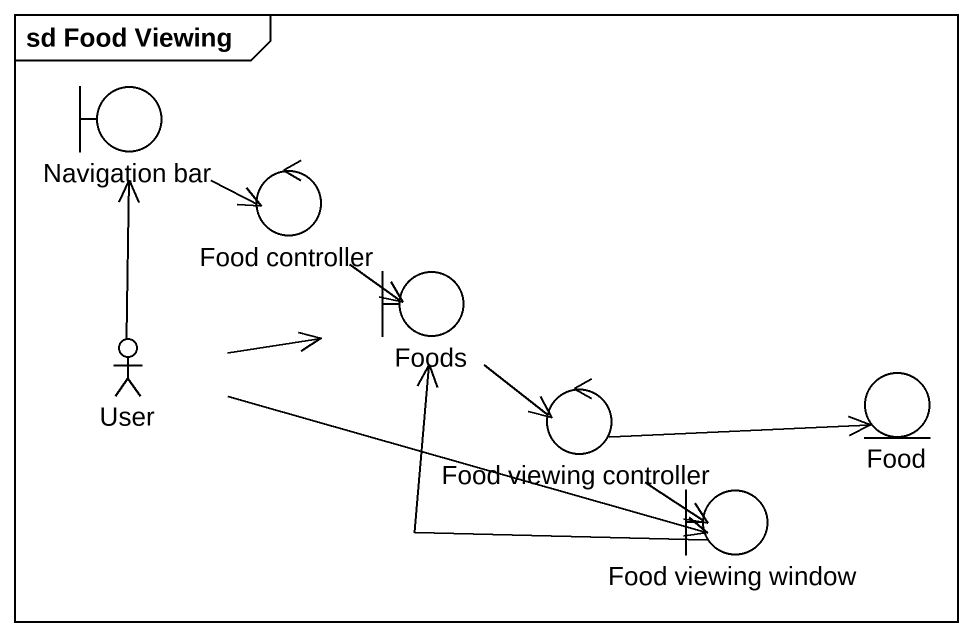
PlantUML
@startuml
mainframe sd Food Viewing
boundary "Navigation bar" as Navigation_bar
control "Food controller" as Food_controller
boundary Foods
actor User
control "Food viewing controller" as Food_viewing_controller
entity Food
boundary "Food viewing window" as Food_viewing_window
Navigation_bar -right-> Food_controller
Food_controller --> Foods
Foods --> Food_viewing_controller
User -up-> Navigation_bar
User -right-> Foods
User -right-> Food_viewing_window
Food_viewing_controller -right-> Food
Food_viewing_controller --> Food_viewing_window
Food_viewing_window -up-> Foods
@enduml
